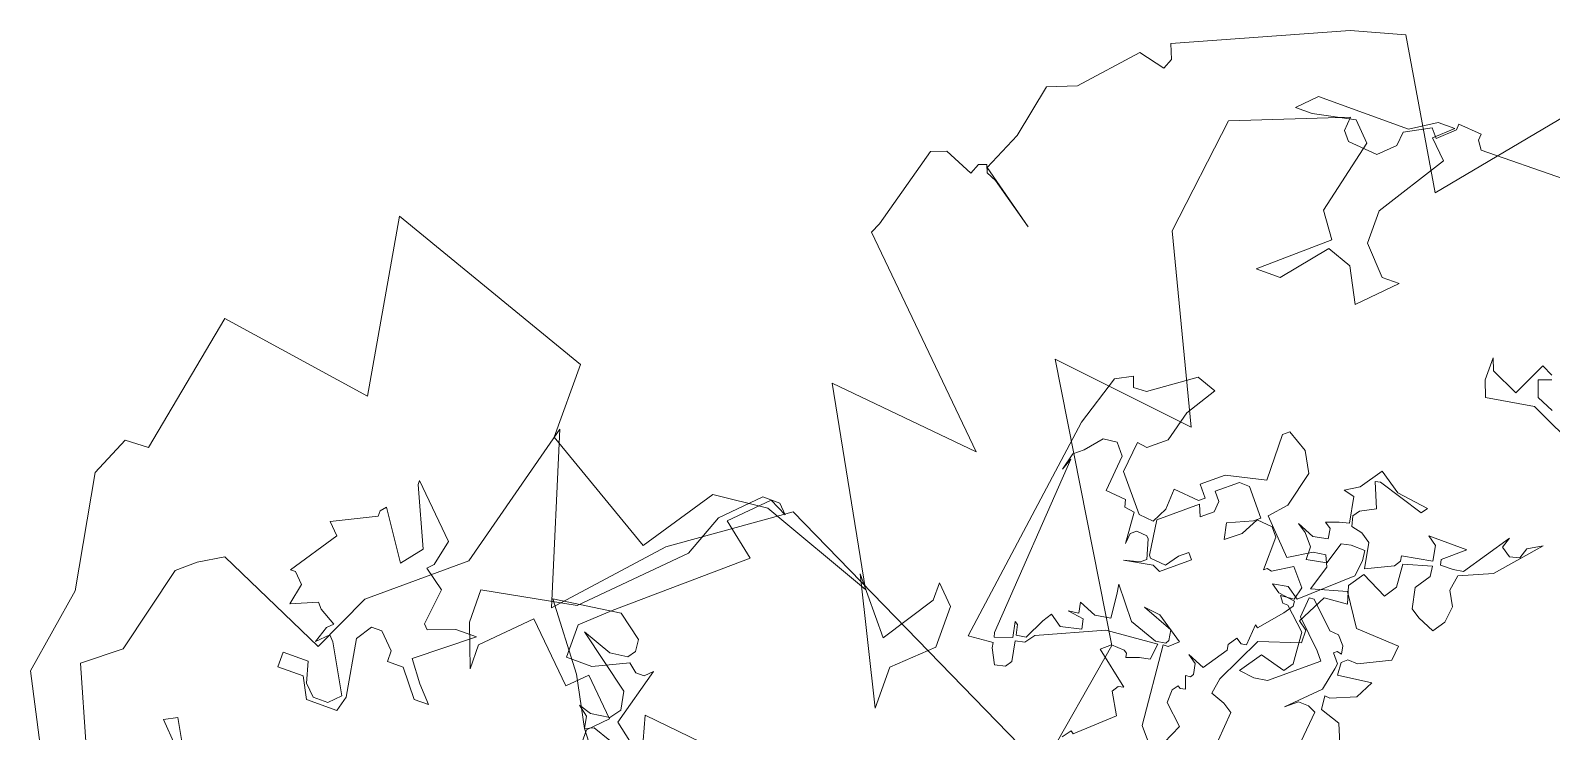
# Model space of a CAD drawing. Header units: metres. Extents: x -71 to 881, y -503 to 661.
# Drawn here: x 211.662 to 215.193, y 136.185 to 137.812 of the extents above; entities that cross this region are included whole.
import ezdxf

# ---------------------------------------------------------------- set-up
doc = ezdxf.new("R2010")
doc.units = ezdxf.units.M
doc.layers.add('ARBRE', color=100, linetype='Continuous', lineweight=13, true_color=0x00ff3f)

# ---------------------------------------------------------------- blocks, each defined once
blk = doc.blocks.new('WMF2', base_point=(0, 0.01))
at = {"color": 251, "lineweight": 0, "true_color": 0x636466}
for points in [[(134.73, -222.86), (140.59, -222.8), (140.98, -223.38), (140.96, -223.82), (142.59, -223.95), (142.62, -223.52), (143.7, -222.51), (144.2, -223.11), (145.93, -222.16), (146.02, -221.17), (147.09, -220.14), (149.19, -220.32), (149.69, -220.93), (149.6, -221.91), (157.24, -218.9), (158.3, -210.64), (152.62, -198.66), (162.76, -199.86), (152.65, -183.05), (154.26, -173.69), (175.85, -184.22), (183.13, -179.1), (188.97, -172.64), (192.5, -184.13), (195.26, -173.72), (200.97, -168.92), (202.85, -164.87), (210.8, -168.41), (212.43, -167.44), (213.62, -166.42), (215.13, -160.27), (217.5, -158.38), (210.72, -142.97)], [(162.25, -221.47), (162.55, -220.76), (164.41, -221.19), (167.6, -217.66), (169.53, -216.89), (170.28, -213.15), (171.44, -210.43), (167.5, -207.63), (170.63, -209.8), (171.33, -210.11), (171.53, -210.62), (172.06, -210.42), (172.36, -209.7), (174.37, -210.56), (175.39, -210.16), (176.98, -204.42), (177.29, -203.7), (165.65, -192.21), (176.34, -193.26), (169.52, -180.97), (177.55, -183.87), (181.35, -183.49), (184.59, -178.67), (192.69, -183.49), (192.69, -188.7), (207.51, -193.95), (205.44, -181.84), (216.23, -183.49), (218.11, -173.58), (219.76, -173.52), (220.92, -170.8), (219.49, -162.84), (220.49, -156.77), (215.08, -146.26)], [(131.8, -232.03), (142.53, -219.05), (147.98, -228.38), (151.61, -227.39), (162.65, -222.48), (162.25, -221.47), (162.25, -221.47)], [(183.97, -161.69), (183.97, -165.71), (182.76, -166.93), (185.07, -169.24), (186.28, -168.03), (189.83, -171.55), (192.73, -168.64), (192.73, -166.93), (193.83, -169.85), (193.83, -172.16), (187.38, -173.37), (181.55, -179.23), (180.45, -182.15), (178.13, -184.47), (176.91, -184.47), (176.31, -183.86), (177.52, -184.47), (179.84, -182.15), (177.52, -180.32), (185.07, -173.85), (186.89, -172.16), (186.89, -169.85), (185.07, -169.85), (182.76, -170.95), (182.15, -170.45), (181.55, -170.45), (181.05, -170.95), (182.15, -166.93), (179.21, -164.61)], [(176.45, -167.55), (180.59, -167.98), (179.68, -164.7), (183.52, -166.03), (184.12, -165.76), (184.28, -166.58), (184.98, -167.12), (184.09, -166.85), (182.78, -167.03), (182.25, -167.74), (182.48, -169.01), (186.32, -171.88), (184.25, -171.11), (183.02, -171.28), (182.66, -171.8), (182.73, -172.63), (184.43, -173.9), (189.08, -173.24), (185.87, -169.02), (184.12, -165.76), (182.95, -164.22)], [(208.96, -155.15), (209.4, -154.92), (209.63, -154.33), (208.3, -153.97), (208.67, -151.63), (204.64, -147.41), (205.96, -147.79), (206.24, -146.5), (211.37, -151.69), (210.33, -152.81), (209.63, -155.34), (210.96, -156.71), (210.11, -157.18), (208.96, -155.15), (208.96, -155.15)], [(203.13, -162.67), (204.93, -162.67), (204.93, -163.71), (203.13, -163.71), (202.75, -162.29), (202.01, -161.54), (200.96, -161.54), (200.21, -162.29), (202.01, -165.5), (202.37, -165.88), (203.13, -165.12), (202.75, -166.25), (202.37, -166.64), (203.5, -167.31), (203.82, -167.68), (205.6, -166.93), (205.31, -168.42), (205.98, -169.09), (206.34, -169.09), (204.18, -172.31), (204.93, -173.05), (202.01, -174.48), (202.01, -174.86), (201.7, -175.24), (199.54, -172.01), (198.43, -173.43), (200.21, -177.4), (200.21, -177.69), (197, -174.48), (197.38, -172.69), (197.76, -172.31), (196.33, -171.27), (196.63, -168.73), (196.33, -168.42), (194.53, -169.09), (193.04, -169.09), (196.63, -166.25), (195.57, -164.83), (194.53, -163.71), (195.57, -163.71), (197, -165.5), (198.12, -165.5), (198.12, -166.25), (199.17, -167.31), (199.92, -167.31), (200.59, -166.25), (199.92, -162.29), (200.21, -161.25), (202.37, -161.25), (203.13, -162.67), (203.13, -162.67)], [(138.5, -181.3), (138.3, -183.46), (138.84, -183.71), (139.55, -183.74), (140.34, -183.1), (138.33, -185.08), (138.01, -186.66), (137.96, -187.04), (138.47, -187.64), (138.27, -187.81), (137.93, -187.74), (138.03, -188.28), (138.55, -188.89), (139.2, -188.95), (140.91, -190.59), (141.25, -190.57), (141.38, -189.16), (139.54, -187.38), (139.07, -186.81), (142.01, -184.38), (142.93, -184.24), (144.01, -184.38), (142.96, -185.86), (141.2, -185.39), (140.77, -186.02), (140.94, -188.21), (142.43, -189.6), (142.8, -189.62), (143.13, -190.05), (142.18, -190.14), (141.95, -191.03), (142.93, -192.19), (144.24, -191.39), (144.58, -191.45), (144.78, -191.29), (144.74, -193.64), (145.22, -194.21), (146.33, -194.31), (146.97, -193.1), (147.96, -192.3), (148.2, -193.41), (146.53, -194.15), (146.12, -194.49), (147.57, -196.24), (148.3, -196.27), (149.64, -195.16), (149.18, -194.59), (149.23, -193.84), (150.01, -193.2), (150.32, -193.98), (152.67, -192.02), (152.33, -189.62), (152.2, -189.45), (151.09, -189.35), (150.48, -190.21), (149.91, -190.68), (149.57, -190.27), (151.32, -188.81), (151.86, -189.06), (153.85, -188.7), (152.77, -188.98), (152.4, -189.29), (152.8, -190.62), (152.94, -190.78), (153.69, -190.85), (154.05, -190.54), (154.11, -189.8), (154.29, -191.99), (154.99, -192.09), (155.13, -192.59), (156.55, -192.72), (156.32, -195.25), (156.96, -196.02), (157.91, -195.93), (158.87, -194.78), (159.49, -194.28), (159.79, -193.07), (159.51, -193.9), (160.36, -181.18), (160.3, -180.89), (159.09, -181.29), (159.32, -182.35), (159.11, -182.21), (158.95, -181.51), (158.27, -181.62), (157.59, -183.02), (157.18, -183.64), (156.35, -183.07), (154.92, -183.39), (155.08, -184.08), (156.2, -184.24), (155.47, -184.34), (155.62, -185.07), (154.42, -184.57), (153.35, -184.75), (153.51, -186.38), (153.6, -187.08), (151.95, -185.01), (149.99, -184.32), (149.29, -184.43), (149.15, -184.65), (149.29, -185.38), (151.47, -186.21), (150.33, -186.08), (148.46, -184.81), (149.07, -184.27), (149.41, -184.25), (148.91, -178.66), (148.24, -177.88)], [(147.12, -178.09), (146.52, -179.46), (147.86, -180.69), (147.82, -181.61), (147.53, -182), (147.35, -181.89), (146.99, -181.96), (147.31, -182.82), (146.97, -182.85), (146.83, -183.07), (146.96, -183.8), (147.57, -184.22), (146.37, -183.73), (145.25, -185.38), (145.32, -185.75), (144.9, -186.35), (144.5, -186.09), (144.14, -186.16), (144.04, -187.62), (143.83, -187.48), (142.52, -189.03), (142.08, -189.67), (142.11, -190.02), (143.28, -190.18), (143.89, -190.6), (142.85, -190.79), (141.99, -190.19), (138.87, -193), (138.74, -194.12), (138.82, -194.82), (139.8, -194.84), (140.46, -194.71), (140.93, -193.17), (142.31, -192.91), (142.34, -193.82), (143.01, -194.6), (143.63, -195.01), (142.43, -194.52), (141.41, -194.72), (141.51, -195.42), (141.95, -195.71), (141.09, -196.03), (140.4, -196.21), (140.74, -197.98), (141.5, -198.18), (140.55, -198.74), (139.52, -200.23), (138.03, -199.22), (135.82, -198.91), (136.11, -198.49), (139.38, -199.5), (139.74, -199.42), (139.04, -197.73), (140.05, -197.19), (140.36, -196.75), (140.18, -196.05), (139.41, -195.86), (138.75, -195.42), (138.41, -193.65), (136.6, -194.53), (136.31, -194.97), (136.38, -195.33), (134.28, -195.7), (134.46, -196.76), (135.1, -197.22), (132.37, -197.2), (133.77, -195.99), (133.7, -195.63), (132.79, -195.64), (132.09, -195.74), (129.95, -198.9), (130.18, -198.17), (129.52, -197.73), (128.84, -197.89), (128.6, -198.62), (127.64, -199.19), (130.16, -196.3), (132.35, -195.35), (132.53, -194.25), (131.99, -193.25), (132.12, -192.12), (132.68, -191.29), (133.87, -191.79), (134.49, -192.21), (134.79, -193.63), (134.09, -194.68), (134.18, -195.38), (136.09, -194.82), (135.98, -193.22), (136.53, -192.38), (138.34, -193.29), (139.06, -192.24), (138.68, -191.03), (140.3, -190.91), (141.35, -188.87), (140.74, -188.44), (140.72, -187.54), (143.51, -186.63), (145.06, -183.4), (145.23, -182.31), (144.26, -181.94), (143.6, -181.51), (143.77, -179.46)], [(153.72, -176.12), (153.29, -176.72), (153.08, -176.57), (150.75, -178.69), (151.6, -180.16), (151.31, -180.6), (150.94, -180.67), (153.31, -182.54), (152.7, -183.08), (151.76, -183.04), (151.56, -182.89), (151.5, -182.59), (150.64, -182.91), (149.91, -183.05), (149.78, -184.18), (153.37, -183.87), (157.76, -181.91), (158.22, -181.26), (158.87, -181.13), (158.61, -179.74), (158.9, -179.3), (159.63, -179.15), (160.17, -180.16), (160.23, -180.53), (161.97, -180.37), (159.66, -196.47), (158.58, -199.98), (157.43, -200.58), (157.16, -199.85), (156.26, -199.9), (153.31, -201.99), (151.94, -201.5), (153.21, -199.48), (153.79, -197.33), (154.96, -196.37), (155.66, -196.47), (155.88, -194.31), (153.91, -191.96), (152.87, -191.86), (152.36, -192.9), (152.27, -194.36), (150.48, -194.18), (150.11, -194.49), (150.75, -195.26), (149.38, -196.4), (146.61, -197.04), (146.66, -200.28), (146.27, -200.62), (144.88, -199.79), (144.11, -198.43), (144.72, -195.93), (145.72, -194.82), (143.6, -192.6), (142.05, -193.54), (141.19, -193.65), (140.84, -192.91), (141.38, -191.16), (138.98, -191.83), (137.57, -189.7), (134.5, -189.55), (134.6, -188.51), (136.69, -187.48), (137.39, -187.51), (137.76, -187.2), (137.7, -186.3), (135.35, -186.6), (135.98, -185.39), (137.66, -184.67), (138.03, -184.72), (137.93, -183.77), (136.52, -183.3), (135.82, -181.61)], [(167.3, -178.31), (164.99, -181.83), (164.99, -183.07), (163.76, -181.83), (163.76, -178.92), (166.2, -176.6), (166.2, -173.68), (170.22, -181.83), (167.3, -178.31), (167.3, -178.31)], [(130.98, -210.18), (131.77, -210.56), (132.87, -208.24), (134.78, -209.13), (135.09, -209.95), (135.09, -208.36), (134.68, -207.25), (131.36, -207.8), (127.52, -206.02)], [(130.16, -207.96), (131.33, -208.46), (131.74, -209.57), (130.87, -209.89)], [(147.98, -213.1), (150.4, -210.17), (152.11, -210.17), (147.98, -213.72), (149.19, -215.41), (147.98, -220.65), (149.19, -221.87), (152.11, -221.27), (153.32, -221.27), (152.11, -222.48), (145.66, -222.48), (143.95, -223.57), (142.74, -223.57), (143.95, -222.48), (142.74, -221.27), (145.66, -216.64), (145.66, -214.32), (143.95, -212.49), (142.74, -212.49), (145.04, -210.17), (146.26, -212.49), (147.98, -213.1), (147.98, -213.1)]]:
    blk.add_lwpolyline(points, dxfattribs=at)

msp = doc.modelspace()

# ---------------------------------------------------------------- block references
at = {"layer": 'ARBRE', "color": 251, "lineweight": 5, "true_color": 0x636466, "xscale": 0.03451886634015593, "yscale": 0.03451886634015593, "zscale": 0.03451886634015593, "rotation": 160.1685466476646}
msp.add_blockref('WMF2', (216.9858, 128.6528), dxfattribs=at)

doc.saveas('drawing.dxf')
